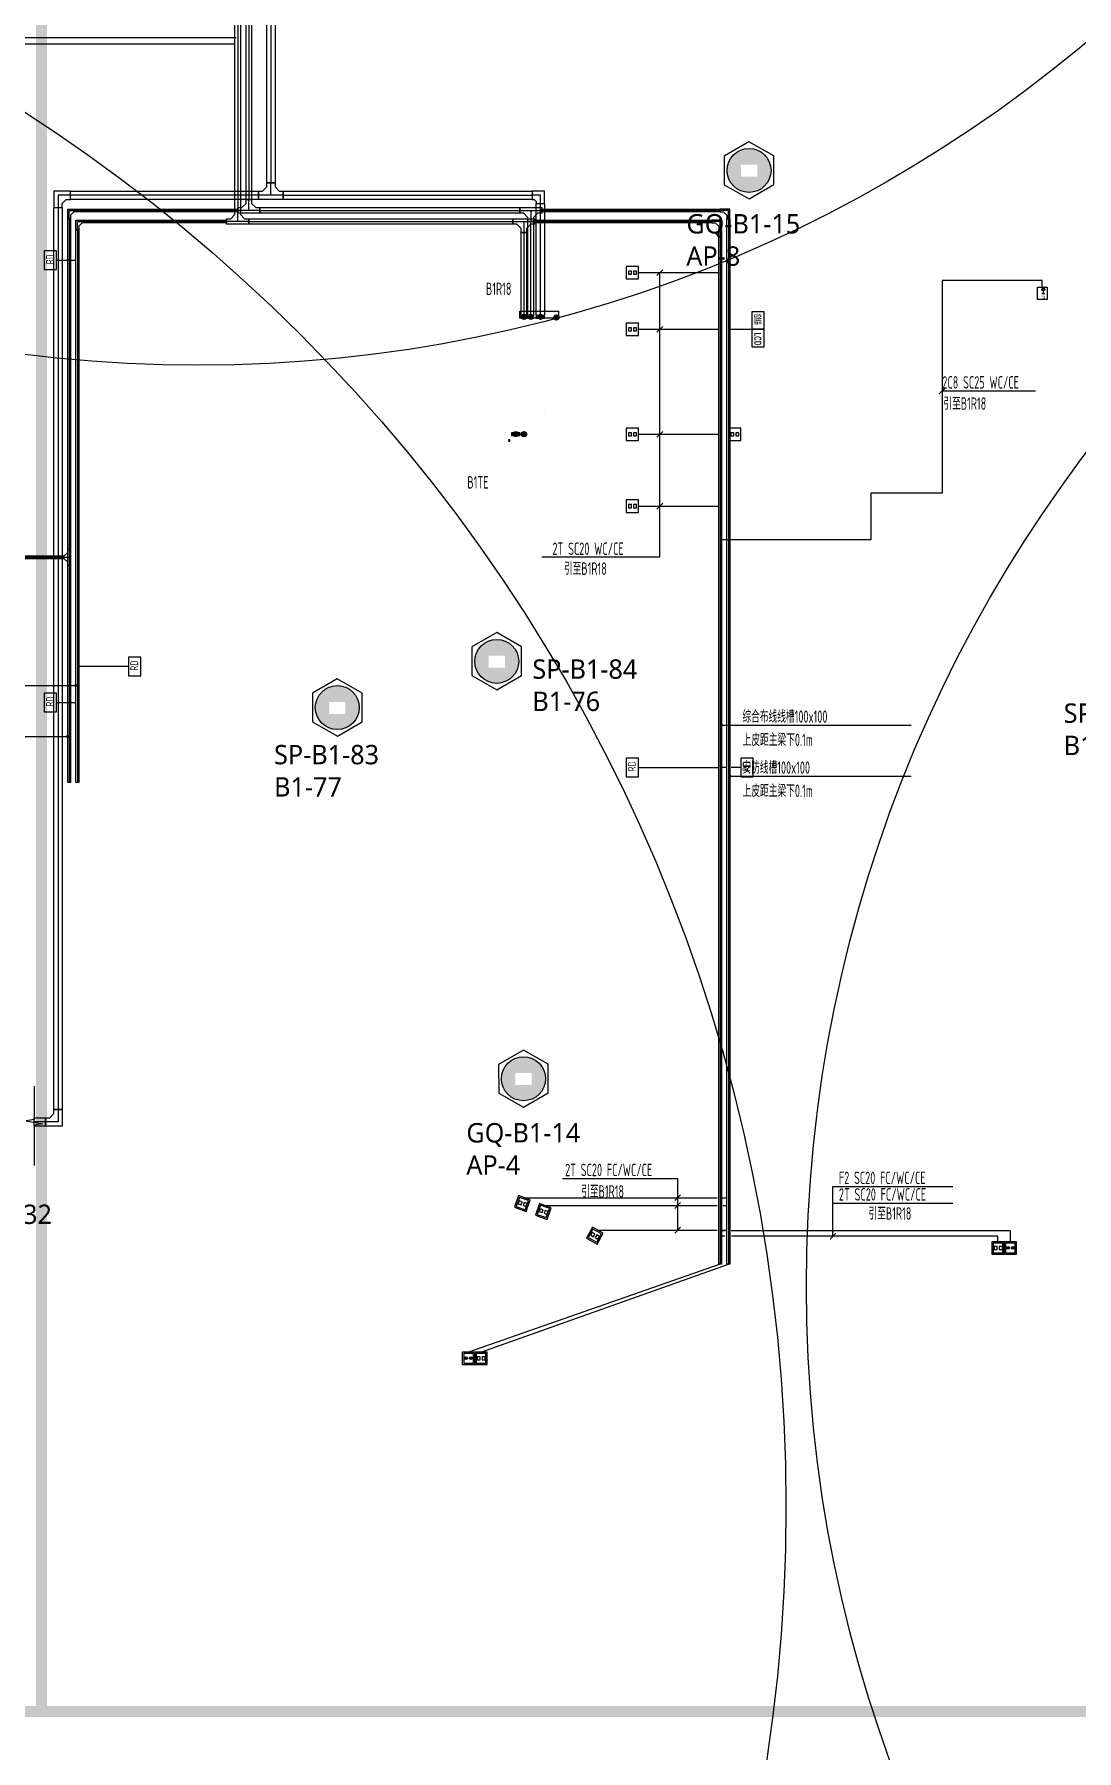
# Model space of a CAD drawing. Extents: x 0 to 3879896, y -114000 to 391286.
# Drawn here: x 2129264 to 2166973, y 127680 to 189771 of the extents above; entities that cross this region are included whole.
import ezdxf

# ---------------------------------------------------------------- set-up
doc = ezdxf.new("R2010")
doc.units = 0
doc.header["$LTSCALE"] = 1000
doc.header["$MEASUREMENT"] = 0
doc.linetypes.add('CONTINOUS', pattern=[0])
doc.linetypes.add('SZGX_a-zzgr$0$DASHDOT2', pattern=[6, 3, -1.5, 0, -1.5])
for name, color, linetype in [('20170912广田意见修改', 1, 'CONTINUOUS'), ('AP', 7, 'CONTINUOUS'), ('Arc_家具布置', 8, 'CONTINUOUS'), ('CABLETRAY_DOTE', 5, 'CONTINUOUS'), ('CABLETRAY_WEAK', 6, 'CONTINUOUS'), ('E-L-LAMP', 11, 'CONTINUOUS'), ('rd-tbk', 1, 'CONTINUOUS'), ('rd-tbn', 7, 'CONTINUOUS'), ('T-BSA TEXT', 7, '485_LINE'), ('T-C-CHANNELS', 30, 'CONTINUOUS'), ('T-DIFFUSE', 1, 'CONTINUOUS'), ('T-I-CHANNELS', 2, 'CONTINUOUS'), ('T-METER DATA', 150, 'C_LINE'), ('T-P-G RDJ', 1, 'CONTINOUS'), ('T-R-INTEGRATE', 1, 'CONTINUOUS'), ('T-SYSTEM', 4, 'CONTINUOUS'), ('T-SYSTEM BLOCK', 4, 'CONTINUOUS'), ('T-TEXT', 7, 'CONTINUOUS'), ('T-TEXT-RD', 3, 'CONTINUOUS'), ('T-TL', 2, 'CONTINUOUS'), ('T-电源线槽', 1, 'CONTINUOUS'), ('T-铁塔', 3, 'CONTINUOUS'), ('WALL', 2, 'CONTINUOUS'), ('WIRE-通讯', 4, 'CONTINUOUS')]:
    doc.layers.add(name, color=color, linetype=linetype)
doc.layers.add('Arc_建筑红线', color=1, linetype='CONTINUOUS', lineweight=40)
doc.styles.add('GBSTYLE', font='gbxwxt.shx', dxfattribs={"width": 0.6, "bigfont": 'gbhzfs.shx'})
doc.styles.add('HZF', font='txtd.shx', dxfattribs={"width": 0.8, "bigfont": 'hztxt.shx'})
doc.styles.get("Standard").update_dxf_attribs({"font": 'GBENOR', "bigfont": 'GBCBIG'})
doc.linetypes.add('485_LINE', pattern='A,25.7,-3.58,["485",Standard,S=2.54,R=0,X=-3.2,Y=-1.27],-3.85', length=33.13)
doc.linetypes.add('C_LINE', pattern='A,25.7,-2.08,["C",Standard,S=2.54,R=0,X=-0.54,Y=-1.27],-2.35', length=30.13)

# ---------------------------------------------------------------- blocks, each defined once
blk = doc.blocks.new('A$C5670352E')
at = {"layer": 'T-TEXT-RD', "color": 3, "style": 'GBSTYLE', "width": 0.7}
for s, p in [('B1R18', (28833, -67563, 0)), ('B1TE', (28160, -74565, 0)), ('B1TE', (28160, -74565, 0))]:
    blk.add_text(s, height=450, dxfattribs=at).set_placement(p)
blk = doc.blocks.new('A$C53DD775B')
at = {"layer": 'T-SYSTEM', "elevation": 0}
for points in [[(29335, -69097, 0, 0, 0), (29833, -68598, 150, 0, 0), (30072, -68359, 0, 0, 0)], [(29585, -69097, 0, 0, 0), (30083, -68598, 150, 0, 0), (30322, -68359, 0, 0, 0)], [(29785, -69097, 0, 0, 0), (30283, -68598, 150, 0, 0), (30522, -68359, 0, 0, 0)], [(29935, -69097, 0, 0, 0), (30433, -68598, 150, 0, 0), (30672, -68359, 0, 0, 0)], [(30513, -69119, 0, 0, 0), (31012, -68620, 150, 0, 0), (31251, -68381, 0, 0, 0)], [(29335, -69097, 0, 0, 0), (28836, -69596, 150, 0, 0), (28597, -69835, 0, 0, 0)], [(29585, -69097, 0, 0, 0), (29086, -69596, 150, 0, 0), (28847, -69835, 0, 0, 0)], [(29785, -69097, 0, 0, 0), (29286, -69596, 150, 0, 0), (29047, -69835, 0, 0, 0)], [(29935, -69097, 0, 0, 0), (29436, -69596, 150, 0, 0), (29197, -69835, 0, 0, 0)], [(29772, -69860, 0, 0, 0), (30271, -69361, 150, 0, 0), (30510, -69122, 0, 0, 0)], [(29039, -73341, 0, 0, 0), (29537, -72843, 150, 0, 0), (29776, -72604, 0, 0, 0)], [(29335, -73343, 0, 0, 0), (29833, -72844, 150, 0, 0), (30072, -72605, 0, 0, 0)], [(28304, -74076, 0, 0, 0), (28803, -73577, 150, 0, 0), (29042, -73338, 0, 0, 0)], [(28605, -74076, 0, 0, 0), (29103, -73578, 150, 0, 0), (29342, -73339, 0, 0, 0)]]:
    blk.add_lwpolyline(points, format="xyseb", dxfattribs=at)
at = {"layer": 'T-SYSTEM', "const_width": 90, "elevation": 0}
for points in [[(29290, -69097, 1), (29380, -69097, 1)], [(29290, -69097, 1), (29380, -69097, 1)], [(29290, -69097, 1), (29380, -69097, 1)], [(29540, -69097, 1), (29630, -69097, 1)], [(29540, -69097, 1), (29630, -69097, 1)], [(29540, -69097, 1), (29630, -69097, 1)], [(29890, -69097, 1), (29980, -69097, 1)], [(29890, -69097, 1), (29980, -69097, 1)], [(29890, -69097, 1), (29980, -69097, 1)], [(30465, -69122, 1), (30555, -69122, 1)], [(30465, -69122, 1), (30555, -69122, 1)], [(30465, -69122, 1), (30555, -69122, 1)], [(28994, -73341, 1), (29084, -73341, 1)], [(28994, -73341, 1), (29084, -73341, 1)], [(28994, -73341, 1), (29084, -73341, 1)], [(29290, -73343, 1), (29380, -73343, 1)], [(29290, -73343, 1), (29380, -73343, 1)], [(29290, -73343, 1), (29380, -73343, 1)]]:
    blk.add_lwpolyline(points, format="xyb", close=True, dxfattribs=at)
at = {"layer": 'T-SYSTEM'}
for centre in [(29335, -69097, 0), (29335, -69097, 0), (29335, -69097, 0), (29585, -69097, 0), (29585, -69097, 0), (29585, -69097, 0), (29935, -69097, 0), (29935, -69097, 0), (29935, -69097, 0), (30510, -69122, 0), (30510, -69122, 0), (30510, -69122, 0), (29039, -73341, 0), (29039, -73341, 0), (29039, -73341, 0), (29335, -73343, 0), (29335, -73343, 0), (29335, -73343, 0)]:
    blk.add_circle(centre, 90, dxfattribs=at)
blk = doc.blocks.new('A$C0C473B77')
at = {"layer": 'T-P-G RDJ', "elevation": 0}
blk.add_lwpolyline([(29185, -68897), (30585, -68897), (30585, -69147), (29185, -69147)], close=True, dxfattribs=at)
blk = doc.blocks.new('DS2')
at = {"layer": 'T-SYSTEM BLOCK'}
for points in [[(-225, -450), (225, -450), (225, 0), (-225, 0)], [(-138, -281), (-26, -281), (-26, -169), (-138, -169)], [(46, -281), (158, -281), (158, -169), (46, -169)]]:
    blk.add_lwpolyline(points, close=True, dxfattribs=at)
blk = doc.blocks.new('T901B')
at = {"layer": 'rd-tbk'}
blk.add_lwpolyline([(-350, 0), (350, 0), (350, 500), (-350, 500)], close=True, dxfattribs=at)
at = {"layer": 'rd-tbn', "color": 7, "style": 'HZF', "width": 0.8}
blk.add_text('LCD', height=250, dxfattribs=at).set_placement((-215, 116))
blk = doc.blocks.new('信息发布网络控制器')
at = {"layer": 'T-DIFFUSE'}
for p, q in [((-420, 600), (-420, 0)), ((420, 600), (-420, 600)), ((-420, 0), (420, 0)), ((420, 0), (420, 600))]:
    blk.add_line(p, q, dxfattribs=at)
at = {"layer": 'T-DIFFUSE', "color": 7, "style": 'GBSTYLE', "width": 0.6}
blk.add_text('控制器', height=300, dxfattribs=at).set_placement((-329, 92))
blk = doc.blocks.new('T-D2T')
at = {"layer": 'T-SYSTEM BLOCK'}
for points in [[(0, 0), (450, 0), (450, 450), (0, 450)], [(50, 50), (400, 50), (400, 400), (50, 400)], [(87, 169), (199, 169), (199, 281), (87, 281)], [(271, 169), (383, 169), (383, 281), (271, 281)]]:
    blk.add_lwpolyline(points, close=True, dxfattribs=at)
blk = doc.blocks.new('GX')
at = {"layer": 'T-R-INTEGRATE'}
h = blk.add_hatch(color=256, dxfattribs=at)
edge = h.paths.add_edge_path()
edge.add_arc((137, 0), 50, 0, 360)
h = blk.add_hatch(color=256, dxfattribs=at)
edge = h.paths.add_edge_path()
edge.add_arc((312, 0), 50, 0, 360)
for p, q in [((400, 175), (50, 175)), ((50, 175), (50, -175)), ((400, -175), (400, 175)), ((50, -175), (400, -175))]:
    blk.add_line(p, q, dxfattribs=at)
blk.add_lwpolyline([(0, -225), (450, -225), (450, 225), (0, 225)], close=True, dxfattribs=at)
for centre in [(137, 0), (312, 0)]:
    blk.add_circle(centre, 50, dxfattribs=at)
blk = doc.blocks.new('E-017')
at = {"layer": 'E-L-LAMP'}
for p, q in [((0, 150), (0, -150)), ((150, -150), (-150, -150))]:
    blk.add_line(p, q, dxfattribs=at)
for radius in [150, 100]:
    blk.add_circle((0, 300), radius, dxfattribs=at)
blk = doc.blocks.new('A$C78FD1D7B')
at = {"layer": 'T-SYSTEM BLOCK'}
blk.add_lwpolyline([(-300, 0), (300, 0), (300, 400), (-300, 400)], close=True, dxfattribs=at)
at = {"layer": 'T-TEXT', "style": 'GBSTYLE', "width": 0.7}
blk.add_text('RD', height=250, dxfattribs=at).set_placement((-129, 88))
blk = doc.blocks.new('A$C7B3708B5')
at = {"layer": 'T-TEXT', "linetype": 'ByBlock'}
h = blk.add_hatch(color=256, dxfattribs=at)
edge = h.paths.add_edge_path()
edge.add_arc((1243, -102307), 37.5, 0, 360)
h = blk.add_hatch(color=256, dxfattribs=at)
edge = h.paths.add_edge_path()
edge.add_arc((943, -104151), 37.5, 0, 360)
h = blk.add_hatch(color=256, dxfattribs=at)
edge = h.paths.add_edge_path()
edge.add_arc((24594, -103746), 37.5, 0, 360)
h = blk.add_hatch(color=256, dxfattribs=at)
edge = h.paths.add_edge_path()
edge.add_arc((24894, -105590), 37.5, 0, 360)
at = {"layer": 'CABLETRAY_DOTE', "linetype": 'ByBlock'}
for p, q in [((8294, -44570), (8294, -84120)), ((8294, -84570), (8294, -84120)), ((1043, -84570), (593, -84570)), ((593, -84570), (593, -85020)), ((593, -85020), (593, -117643)), ((7844, -84570), (1043, -84570)), ((8744, -84570), (7844, -84570)), ((8744, -84570), (17744, -84570)), ((18044, -84570), (17744, -84570)), ((18044, -84870), (18044, -84570)), ((18044, -88920), (18044, -84870)), ((593, -117643), (593, -118093)), ((143, -118093), (-264, -118093)), ((593, -118093), (143, -118093))]:
    blk.add_line(p, q, dxfattribs=at)
at = {"layer": 'CABLETRAY_DOTE'}
for p, q in [((7494, -45220), (7494, -84720)), ((7094, -45620), (7094, -85120)), ((7494, -85120), (7494, -84720)), ((993, -85420), (993, -85120)), ((993, -85120), (1293, -85120)), ((993, -85420), (993, -105820)), ((7094, -85120), (1293, -85120)), ((1293, -85820), (1293, -85520)), ((1293, -85520), (1593, -85520)), ((6694, -85520), (1593, -85520)), ((7494, -85520), (6694, -85520)), ((7094, -85520), (7094, -85120)), ((7894, -85120), (7094, -85120)), ((7494, -85520), (17044, -85520)), ((7894, -85120), (17294, -85120)), ((17044, -85520), (17844, -85520)), ((17294, -85120), (18094, -85120)), ((17444, -85520), (17444, -85920)), ((17694, -85120), (17694, -85520)), ((17694, -88920), (17694, -85520)), ((17844, -85520), (24244, -85520)), ((18094, -85120), (24544, -85120)), ((24544, -85520), (24244, -85520)), ((24844, -85120), (24544, -85120)), ((24544, -85820), (24544, -85520)), ((24844, -85420), (24844, -85120)), ((24844, -85420), (24844, -123243)), ((1293, -85820), (1293, -105820)), ((17444, -85920), (17444, -88920)), ((24544, -85820), (24544, -123243)), ((16894, -93616), (16894, -93616))]:
    blk.add_line(p, q, dxfattribs=at)
at = {"layer": 'CABLETRAY_WEAK'}
for p, q in [((7394, -84720), (7394, -45220)), ((7594, -45220), (7594, -84720)), ((7094, -85220), (7094, -85020)), ((7094, -85020), (7244, -85020)), ((7244, -85020), (7394, -84870)), ((7594, -84720), (7394, -84720)), ((7394, -84870), (7394, -84720)), ((7394, -84720), (7594, -84720)), ((7594, -84720), (7594, -84870)), ((7594, -84870), (7744, -85020)), ((7744, -85020), (7894, -85020)), ((7894, -85220), (7894, -85020)), ((7894, -85020), (17294, -85020)), ((7894, -85020), (7894, -85220)), ((17294, -85020), (17294, -85220)), ((17294, -85020), (18094, -85020)), ((17294, -85220), (17294, -85020)), ((18094, -85020), (18094, -85220)), ((943, -85420), (943, -85070)), ((943, -85070), (1293, -85070)), ((943, -105820), (943, -85420)), ((943, -85420), (1043, -85420)), ((1043, -85420), (943, -85420)), ((1168, -85170), (1043, -85295)), ((1043, -85295), (1043, -85420)), ((1043, -85420), (1043, -105820)), ((1293, -85170), (1168, -85170)), ((1293, -85170), (1293, -85070)), ((1293, -85070), (7094, -85070)), ((1293, -85070), (1293, -85170)), ((7094, -85170), (1293, -85170)), ((7094, -85070), (7094, -85170)), ((7894, -85220), (7094, -85220)), ((17294, -85220), (7894, -85220)), ((17444, -85220), (17294, -85220)), ((17594, -85370), (17444, -85220)), ((17594, -85520), (17594, -85370)), ((17594, -85520), (17794, -85520)), ((17594, -88920), (17594, -85520)), ((17794, -85520), (17594, -85520)), ((17944, -85220), (17794, -85370)), ((17794, -85370), (17794, -85520)), ((17794, -85520), (17794, -88920)), ((18094, -85220), (17944, -85220)), ((18094, -85170), (18094, -85070)), ((18094, -85070), (24544, -85070)), ((24544, -85170), (18094, -85170)), ((24544, -85070), (24544, -85170)), ((24894, -85070), (24544, -85070)), ((24544, -85070), (24544, -85170)), ((24544, -85170), (24669, -85170)), ((24669, -85170), (24794, -85295)), ((24794, -85295), (24794, -85420)), ((24794, -123243), (24794, -85420)), ((24794, -85420), (24894, -85420)), ((24794, -85420), (24894, -85420)), ((24894, -85420), (24894, -85070)), ((24894, -85420), (24894, -123243)), ((17794, -88920, 0), (17594, -89020, 0)), ((17594, -88920, 0), (17794, -89020, 0)), ((17794, -88920), (17594, -88920)), ((1043, -105820), (943, -105820)), ((24894, -123243), (24794, -123243))]:
    blk.add_line(p, q, dxfattribs=at)
at = {"layer": 'CABLETRAY_WEAK', "elevation": 0}
blk.add_lwpolyline([(17594, -89020), (17794, -89020), (17794, -88920), (17594, -88920)], close=True, dxfattribs=at)
at = {"layer": 'T-C-CHANNELS'}
for p, q in [((16994, -93266, 0), (17294, -93166, 0)), ((16994, -93166, 0), (17294, -93266, 0))]:
    blk.add_line(p, q, dxfattribs=at)
at = {"layer": 'T-C-CHANNELS', "elevation": 0}
blk.add_lwpolyline([(16994, -93166), (16994, -93266), (17294, -93266), (17294, -93166)], close=True, dxfattribs=at)
at = {"layer": 'T-I-CHANNELS'}
for p, q in [((6994, -85120), (6994, -45620)), ((7194, -45620), (7194, -85120)), ((1243, -85820), (1243, -85470)), ((1243, -85470), (1593, -85470)), ((1468, -85570), (1343, -85695)), ((1593, -85570), (1468, -85570)), ((1593, -85570), (1593, -85470)), ((1593, -85470), (6694, -85470)), ((1593, -85470), (1593, -85570)), ((6694, -85570), (1593, -85570)), ((6694, -85620), (6694, -85420)), ((6694, -85420), (6844, -85420)), ((6694, -85470), (6694, -85570)), ((7494, -85620), (6694, -85620)), ((6844, -85420), (6994, -85270)), ((7194, -85120), (6994, -85120)), ((6994, -85270), (6994, -85120)), ((6994, -85120), (7194, -85120)), ((7194, -85120), (7194, -85270)), ((7194, -85270), (7344, -85420)), ((7344, -85420), (7494, -85420)), ((7494, -85620), (7494, -85420)), ((7494, -85420), (17044, -85420)), ((7494, -85420), (7494, -85620)), ((17044, -85620), (7494, -85620)), ((17044, -85420), (17044, -85620)), ((17044, -85420), (17844, -85420)), ((17044, -85620), (17044, -85420)), ((17194, -85620), (17044, -85620)), ((17344, -85770), (17194, -85620)), ((17694, -85620), (17544, -85770)), ((17844, -85620), (17694, -85620)), ((17844, -85420), (17844, -85620)), ((17844, -85570), (17844, -85470)), ((17844, -85470), (24244, -85470)), ((24244, -85570), (17844, -85570)), ((24244, -85470), (24244, -85570)), ((24594, -85470), (24244, -85470)), ((24244, -85470), (24244, -85570)), ((24244, -85570), (24369, -85570)), ((24369, -85570), (24494, -85695)), ((24594, -85820), (24594, -85470)), ((1243, -105820), (1243, -85820)), ((1243, -85820), (1343, -85820)), ((1343, -85820), (1243, -85820)), ((1343, -85695), (1343, -85820)), ((1343, -85820), (1343, -105820)), ((17344, -85920), (17344, -85770)), ((17344, -88920), (17344, -85920)), ((17344, -85920), (17544, -85920)), ((17544, -85920), (17344, -85920)), ((17544, -85770), (17544, -85920)), ((17544, -85920), (17544, -88920)), ((24494, -85695), (24494, -85820)), ((24494, -123243), (24494, -85820)), ((24494, -85820), (24594, -85820)), ((24494, -85820), (24594, -85820)), ((24594, -85820), (24594, -123243)), ((17544, -88920, 0), (17344, -89020, 0)), ((17344, -88920, 0), (17544, -89020, 0)), ((17544, -88920), (17344, -88920)), ((17344, -93266, 0), (17544, -93166, 0)), ((17344, -93166, 0), (17544, -93266, 0)), ((1343, -105820), (1243, -105820)), ((24594, -123243), (24494, -123243))]:
    blk.add_line(p, q, dxfattribs=at)
at = {"layer": 'T-I-CHANNELS', "elevation": 0}
for points in [[(17344, -89020), (17544, -89020), (17544, -88920), (17344, -88920)], [(17344, -93166), (17344, -93266), (17544, -93266), (17544, -93166)]]:
    blk.add_lwpolyline(points, close=True, dxfattribs=at)
at = {"layer": 'T-SYSTEM', "elevation": 0}
for points in [[(17444, -88970, 0, 0, 0), (17942, -88471, 150, 0, 0), (18181, -88232, 0, 0, 0)], [(17694, -88970, 0, 0, 0), (18192, -88471, 150, 0, 0), (18431, -88232, 0, 0, 0)], [(17894, -88970, 0, 0, 0), (18392, -88471, 150, 0, 0), (18631, -88232, 0, 0, 0)], [(18044, -88970, 0, 0, 0), (18542, -88471, 150, 0, 0), (18781, -88232, 0, 0, 0)], [(18622, -88992, 0, 0, 0), (19121, -88493, 150, 0, 0), (19360, -88254, 0, 0, 0)], [(17444, -88970, 0, 0, 0), (16945, -89469, 150, 0, 0), (16706, -89708, 0, 0, 0)], [(17694, -88970, 0, 0, 0), (17195, -89469, 150, 0, 0), (16956, -89708, 0, 0, 0)], [(17894, -88970, 0, 0, 0), (17395, -89469, 150, 0, 0), (17156, -89708, 0, 0, 0)], [(18044, -88970, 0, 0, 0), (17545, -89469, 150, 0, 0), (17306, -89708, 0, 0, 0)], [(17881, -89733, 0, 0, 0), (18380, -89234, 150, 0, 0), (18619, -88995, 0, 0, 0)], [(17148, -93214, 0, 0, 0), (17646, -92716, 150, 0, 0), (17885, -92477, 0, 0, 0)], [(17444, -93216, 0, 0, 0), (17942, -92717, 150, 0, 0), (18181, -92478, 0, 0, 0)], [(16413, -93949, 0, 0, 0), (16912, -93450, 150, 0, 0), (17151, -93211, 0, 0, 0)], [(16714, -93949, 0, 0, 0), (17213, -93451, 150, 0, 0), (17452, -93212, 0, 0, 0)]]:
    blk.add_lwpolyline(points, format="xyseb", dxfattribs=at)
at = {"layer": 'T-SYSTEM', "const_width": 90, "elevation": 0}
for points in [[(17399, -88970, 1), (17489, -88970, 1)], [(17399, -88970, 1), (17489, -88970, 1)], [(17399, -88970, 1), (17489, -88970, 1)], [(17649, -88970, 1), (17739, -88970, 1)], [(17649, -88970, 1), (17739, -88970, 1)], [(17649, -88970, 1), (17739, -88970, 1)], [(17999, -88970, 1), (18089, -88970, 1)], [(17999, -88970, 1), (18089, -88970, 1)], [(17999, -88970, 1), (18089, -88970, 1)], [(18574, -88995, 1), (18664, -88995, 1)], [(18574, -88995, 1), (18664, -88995, 1)], [(18574, -88995, 1), (18664, -88995, 1)], [(17103, -93214, 1), (17193, -93214, 1)], [(17103, -93214, 1), (17193, -93214, 1)], [(17103, -93214, 1), (17193, -93214, 1)], [(17399, -93216, 1), (17489, -93216, 1)], [(17399, -93216, 1), (17489, -93216, 1)], [(17399, -93216, 1), (17489, -93216, 1)]]:
    blk.add_lwpolyline(points, format="xyb", close=True, dxfattribs=at)
at = {"layer": 'T-SYSTEM'}
for centre in [(17444, -88970, 0), (17444, -88970, 0), (17444, -88970, 0), (17694, -88970, 0), (17694, -88970, 0), (17694, -88970, 0), (18044, -88970, 0), (18044, -88970, 0), (18044, -88970, 0), (18619, -88995), (18619, -88995), (18619, -88995), (17148, -93214, 0), (17148, -93214, 0), (17148, -93214, 0), (17444, -93216, 0), (17444, -93216, 0), (17444, -93216, 0)]:
    blk.add_circle(centre, 90, dxfattribs=at)
at = {"layer": 'T-TEXT', "linetype": 'ByBlock'}
for p, q in [((-5620, -102307, 0), (1243, -102307, 0)), ((-5620, -104151, 0), (943, -104151, 0)), ((24594, -103746, 0), (31457, -103746, 0)), ((24894, -105590, 0), (31457, -105590, 0))]:
    blk.add_line(p, q, dxfattribs=at)
for centre in [(1243, -102307, 0), (943, -104151, 0), (24594, -103746, 0), (24894, -105590, 0)]:
    blk.add_circle(centre, 37.5, dxfattribs=at)
at = {"layer": 'T-电源线槽', "ltscale": 0.05}
for p, q in [((18594, -89020, 0), (18644, -88970, 0)), ((18594, -88970, 0), (18644, -89020, 0))]:
    blk.add_line(p, q, dxfattribs=at)
at = {"layer": 'T-电源线槽', "linetype": 'ByBlock', "ltscale": 0.05}
for p, q in [((16894, -93416, 0), (16944, -93466, 0)), ((16944, -93416, 0), (16894, -93466, 0))]:
    blk.add_line(p, q, dxfattribs=at)
at = {"layer": 'T-电源线槽', "ltscale": 0.05, "elevation": 0}
blk.add_lwpolyline([(18594, -89020), (18644, -89020), (18644, -88970), (18594, -88970)], close=True, dxfattribs=at)
at = {"layer": 'T-电源线槽', "linetype": 'ByBlock', "ltscale": 0.05, "elevation": 0}
blk.add_lwpolyline([(16894, -93416), (16894, -93466), (16944, -93466), (16944, -93416)], close=True, dxfattribs=at)
at = {"layer": 'T-铁塔', "linetype": 'ByBlock'}
for p, q in [((8144, -84120), (8144, -44570)), ((8444, -44570), (8444, -84120)), ((1043, -84420), (443, -84420)), ((443, -84420), (443, -85020)), ((1043, -84720), (1043, -84420)), ((1043, -84420), (7844, -84420)), ((1043, -84720), (1043, -84420)), ((7844, -84720), (7844, -84420)), ((7844, -84420), (7994, -84420)), ((7844, -84420), (7844, -84720)), ((7994, -84420), (8144, -84270)), ((8444, -84120), (8144, -84120)), ((8144, -84270), (8144, -84120)), ((8144, -84120), (8444, -84120)), ((8444, -84120), (8444, -84270)), ((8444, -84270), (8594, -84420)), ((8594, -84420), (8744, -84420)), ((8744, -84720), (8744, -84420)), ((8744, -84420), (17744, -84420)), ((8744, -84420), (8744, -84720)), ((17744, -84420), (17744, -84720)), ((18194, -84420), (17744, -84420)), ((17744, -84420), (17744, -84720)), ((18194, -84870), (18194, -84420)), ((443, -85020), (743, -85020)), ((443, -117643), (443, -85020)), ((443, -85020), (743, -85020)), ((743, -84870), (893, -84720)), ((743, -85020), (743, -84870)), ((743, -85020), (743, -117643)), ((893, -84720), (1043, -84720)), ((7844, -84720), (1043, -84720)), ((8744, -84720), (7844, -84720)), ((17744, -84720), (8744, -84720)), ((17744, -84720), (17819, -84720)), ((17819, -84720), (17894, -84795)), ((17894, -84795), (17894, -84870)), ((17894, -84870), (18194, -84870)), ((17894, -88920), (17894, -84870)), ((17894, -84870), (18194, -84870)), ((18194, -84870), (18194, -88920)), ((18194, -88920, 0), (17894, -89020, 0)), ((17894, -88920, 0), (18194, -89020, 0)), ((18194, -88920), (17894, -88920)), ((-264, -118243), (-264, -117943)), ((-264, -117943), (143, -117943)), ((143, -117943), (143, -118243)), ((143, -118243), (143, -117943)), ((143, -117943), (293, -117943)), ((293, -117943), (443, -117793)), ((743, -117643), (443, -117643)), ((443, -117793), (443, -117643)), ((443, -117643), (743, -117643)), ((743, -117643), (743, -118243)), ((143, -118243), (-264, -118243)), ((743, -118243), (143, -118243))]:
    blk.add_line(p, q, dxfattribs=at)
at = {"layer": 'T-铁塔', "linetype": 'ByBlock', "elevation": 0}
blk.add_lwpolyline([(17894, -89020), (18194, -89020), (18194, -88920), (17894, -88920)], close=True, dxfattribs=at)
at = {"layer": 'T-TEXT', "linetype": 'ByBlock', "style": 'GBSTYLE', "width": 0.7}
for s, p in [('综合布线线槽100x100', (25352, -103657, 0)), ('上皮距主梁下0.1m', (25360, -104497, 0)), ('安防线槽100x100', (25352, -105501, 0)), ('上皮距主梁下0.1m', (25360, -106342, 0))]:
    blk.add_text(s, height=450, dxfattribs=at).set_placement(p)

msp = doc.modelspace()

# ---------------------------------------------------------------- hatches: boundary and pattern name
at = {"layer": 'WALL', "linetype": 'ByBlock'}
h = msp.add_hatch(dxfattribs=at)
h.set_pattern_fill('ESCHER', color=3)
h.set_pattern_definition([(60, (-722127.8, -2216918.995), (-30.47999999, -7e-09), [27.94, -2.54]), (180, (-722127.8, -2216918.995), (15.24, -26.3964543), [27.94, -2.54]), (300, (-722127.8, -2216918.995), (30.47999999, -7e-09), [27.94, -2.54]), (60, (-722125.26, -2216918.995), (-30.47999999, -7e-09), [5.08, -25.4]), (300, (-722125.26, -2216918.995), (30.47999999, -7e-09), [5.08, -25.4]), (60, (-722129.07, -2216916.795), (-30.47999999, -7e-09), [5.08, -25.4]), (180, (-722129.07, -2216916.795), (15.24, -26.3964543), [5.08, -25.4]), (300, (-722129.07, -2216921.194), (30.47999999, -7e-09), [5.08, -25.4]), (180, (-722129.07, -2216921.194), (15.24, -26.3964543), [5.08, -25.4]), (60, (-722137.96, -2216918.995), (-30.47999999, -7e-09), [5.08, -25.4]), (300, (-722137.96, -2216918.995), (30.47999999, -7e-09), [5.08, -25.4]), (60, (-722122.72, -2216927.793), (-30.47999999, -7e-09), [5.08, -25.4]), (180, (-722122.72, -2216927.793), (15.24, -26.3964543), [5.08, -25.4]), (300, (-722122.72, -2216910.196), (30.47999999, -7e-09), [5.08, -25.4]), (180, (-722122.72, -2216910.196), (15.24, -26.3964543), [5.08, -25.4]), (0, (-722122.72, -2216914.595), (-15.24, 26.3964543), [17.78, -12.7]), (0, (-722122.72, -2216923.394), (-15.24, 26.3964543), [17.78, -12.7]), (120, (-722126.53, -2216912.395), (-30.47999999, 7e-09), [17.78, -12.7]), (120, (-722134.15, -2216916.795), (-30.47999999, 7e-09), [17.78, -12.7]), (240, (-722134.15, -2216921.194), (15.23999999, -26.3964543), [17.78, -12.7]), (240, (-722126.53, -2216925.594), (15.23999999, -26.3964543), [17.78, -12.7])])
h.paths.add_polyline_path([(2154324, 184847.1, 1), (2155915.9, 184847.1, 1)])
h.paths.add_polyline_path([(2155414.3, 185052.1), (2155414.3, 184617.6), (2154826.3, 184617.6), (2154826.3, 185052.1)], flags=16)
h = msp.add_hatch(dxfattribs=at)
h.set_pattern_fill('ESCHER', color=3)
h.set_pattern_definition([(60, (-731254.222, -2234678.447), (-30.47999999, -7e-09), [27.94, -2.54]), (180, (-731254.222, -2234678.447), (15.24, -26.3964543), [27.94, -2.54]), (300, (-731254.222, -2234678.447), (30.47999999, -7e-09), [27.94, -2.54]), (60, (-731251.682, -2234678.447), (-30.47999999, -7e-09), [5.08, -25.4]), (300, (-731251.682, -2234678.447), (30.47999999, -7e-09), [5.08, -25.4]), (60, (-731255.492, -2234676.247), (-30.47999999, -7e-09), [5.08, -25.4]), (180, (-731255.492, -2234676.247), (15.24, -26.3964543), [5.08, -25.4]), (300, (-731255.492, -2234680.646), (30.47999999, -7e-09), [5.08, -25.4]), (180, (-731255.492, -2234680.646), (15.24, -26.3964543), [5.08, -25.4]), (60, (-731264.382, -2234678.447), (-30.47999999, -7e-09), [5.08, -25.4]), (300, (-731264.382, -2234678.447), (30.47999999, -7e-09), [5.08, -25.4]), (60, (-731249.142, -2234687.245), (-30.47999999, -7e-09), [5.08, -25.4]), (180, (-731249.142, -2234687.245), (15.24, -26.3964543), [5.08, -25.4]), (300, (-731249.142, -2234669.648), (30.47999999, -7e-09), [5.08, -25.4]), (180, (-731249.142, -2234669.648), (15.24, -26.3964543), [5.08, -25.4]), (0, (-731249.142, -2234674.047), (-15.24, 26.3964543), [17.78, -12.7]), (0, (-731249.142, -2234682.846), (-15.24, 26.3964543), [17.78, -12.7]), (120, (-731252.952, -2234671.848), (-30.47999999, 7e-09), [17.78, -12.7]), (120, (-731260.572, -2234676.247), (-30.47999999, 7e-09), [17.78, -12.7]), (240, (-731260.572, -2234680.646), (15.23999999, -26.3964543), [17.78, -12.7]), (240, (-731252.952, -2234685.046), (15.23999999, -26.3964543), [17.78, -12.7])])
h.paths.add_polyline_path([(2145197.6, 167087.7, 1), (2146789.5, 167087.7, 1)])
h.paths.add_polyline_path([(2146287.9, 167292.7), (2146287.9, 166858.2), (2145699.9, 166858.2), (2145699.9, 167292.7)], flags=16)
h = msp.add_hatch(dxfattribs=at)
h.set_pattern_fill('ESCHER', color=3)
h.set_pattern_definition([(60, (-737022.355, -2236350.722), (-30.47999999, -7e-09), [27.94, -2.54]), (180, (-737022.355, -2236350.722), (15.24, -26.3964543), [27.94, -2.54]), (300, (-737022.355, -2236350.722), (30.47999999, -7e-09), [27.94, -2.54]), (60, (-737019.815, -2236350.722), (-30.47999999, -7e-09), [5.08, -25.4]), (300, (-737019.815, -2236350.722), (30.47999999, -7e-09), [5.08, -25.4]), (60, (-737023.625, -2236348.522), (-30.47999999, -7e-09), [5.08, -25.4]), (180, (-737023.625, -2236348.522), (15.24, -26.3964543), [5.08, -25.4]), (300, (-737023.625, -2236352.922), (30.47999999, -7e-09), [5.08, -25.4]), (180, (-737023.625, -2236352.922), (15.24, -26.3964543), [5.08, -25.4]), (60, (-737032.515, -2236350.722), (-30.47999999, -7e-09), [5.08, -25.4]), (300, (-737032.515, -2236350.722), (30.47999999, -7e-09), [5.08, -25.4]), (60, (-737017.275, -2236359.52), (-30.47999999, -7e-09), [5.08, -25.4]), (180, (-737017.275, -2236359.52), (15.24, -26.3964543), [5.08, -25.4]), (300, (-737017.275, -2236341.923), (30.47999999, -7e-09), [5.08, -25.4]), (180, (-737017.275, -2236341.923), (15.24, -26.3964543), [5.08, -25.4]), (0, (-737017.275, -2236346.322), (-15.24, 26.3964543), [17.78, -12.7]), (0, (-737017.275, -2236355.12), (-15.24, 26.3964543), [17.78, -12.7]), (120, (-737021.085, -2236344.123), (-30.47999999, 7e-09), [17.78, -12.7]), (120, (-737028.705, -2236348.522), (-30.47999999, 7e-09), [17.78, -12.7]), (240, (-737028.705, -2236352.922), (15.23999999, -26.3964543), [17.78, -12.7]), (240, (-737021.085, -2236357.32), (15.23999999, -26.3964543), [17.78, -12.7])])
h.paths.add_polyline_path([(2139429.4, 165415.4, 1), (2141021.4, 165415.4, 1)])
h.paths.add_polyline_path([(2140519.8, 165620.4), (2140519.8, 165185.9), (2139931.8, 165185.9), (2139931.8, 165620.4)], flags=16)
h = msp.add_hatch(dxfattribs=at)
h.set_pattern_fill('ESCHER', color=3)
h.set_pattern_definition([(60, (-730287.8, -2249778.995), (-30.47999999, -7e-09), [27.94, -2.54]), (180, (-730287.8, -2249778.995), (15.24, -26.3964543), [27.94, -2.54]), (300, (-730287.8, -2249778.995), (30.47999999, -7e-09), [27.94, -2.54]), (60, (-730285.26, -2249778.995), (-30.47999999, -7e-09), [5.08, -25.4]), (300, (-730285.26, -2249778.995), (30.47999999, -7e-09), [5.08, -25.4]), (60, (-730289.07, -2249776.795), (-30.47999999, -7e-09), [5.08, -25.4]), (180, (-730289.07, -2249776.795), (15.24, -26.3964543), [5.08, -25.4]), (300, (-730289.07, -2249781.194), (30.47999999, -7e-09), [5.08, -25.4]), (180, (-730289.07, -2249781.194), (15.24, -26.3964543), [5.08, -25.4]), (60, (-730297.96, -2249778.995), (-30.47999999, -7e-09), [5.08, -25.4]), (300, (-730297.96, -2249778.995), (30.47999999, -7e-09), [5.08, -25.4]), (60, (-730282.72, -2249787.793), (-30.47999999, -7e-09), [5.08, -25.4]), (180, (-730282.72, -2249787.793), (15.24, -26.3964543), [5.08, -25.4]), (300, (-730282.72, -2249770.196), (30.47999999, -7e-09), [5.08, -25.4]), (180, (-730282.72, -2249770.196), (15.24, -26.3964543), [5.08, -25.4]), (0, (-730282.72, -2249774.595), (-15.24, 26.3964543), [17.78, -12.7]), (0, (-730282.72, -2249783.394), (-15.24, 26.3964543), [17.78, -12.7]), (120, (-730286.53, -2249772.395), (-30.47999999, 7e-09), [17.78, -12.7]), (120, (-730294.15, -2249776.795), (-30.47999999, 7e-09), [17.78, -12.7]), (240, (-730294.15, -2249781.194), (15.23999999, -26.3964543), [17.78, -12.7]), (240, (-730286.53, -2249785.594), (15.23999999, -26.3964543), [17.78, -12.7])])
h.paths.add_polyline_path([(2146164, 151987.1, 1), (2147755.9, 151987.1, 1)])
h.paths.add_polyline_path([(2147254.3, 152192.1), (2147254.3, 151757.6), (2146666.3, 151757.6), (2146666.3, 152192.1)], flags=16)

# ---------------------------------------------------------------- linework, layer by layer
at = {"layer": 'Arc_建筑红线', "color": 20, "linetype": 'SZGX_a-zzgr$0$DASHDOT2', "ltscale": 0.2, "const_width": 400, "elevation": 0}
msp.add_lwpolyline([(2129528.4, 303600.5), (2137528.4, 311600.5), (2154948.4, 311600.5), (2154948.4, 325060.5), (2002488.4, 325060.5), (2002488.4, 311600.5), (1884278.4, 311600.5), (1883028.4, 309100.5), (1883028.4, 224070.5), (1988318.4, 224070.5), (1988318.4, 129100.5), (2129528.4, 129100.5), (2129528.4, 303600.5)], dxfattribs=at)
for points in [[(2129528.4, 303600.5), (2137528.4, 311600.5), (2312028.4, 311600.5), (2316028.4, 307876.3), (2316028.4, 298599), (2261028.4, 298599), (2261028.4, 222099), (2276028.4, 222099), (2276028.4, 129100.5), (2129528.4, 129100.5)], [(2218080.4, 129100.5), (1883028.4, 129100.5), (1883028.4, 65100.5), (2218080.4, 65100.5)]]:
    msp.add_lwpolyline(points, close=True, dxfattribs=at)
at = {"layer": 'CABLETRAY_DOTE'}
for p, q in [((2130221.7, 170850.5), (2107456.5, 170850.5)), ((2130521.7, 170850.5), (2130221.7, 170850.5)), ((2130521.7, 171150.5), (2130521.7, 170550.5))]:
    msp.add_line(p, q, dxfattribs=at)
at = {"layer": 'CABLETRAY_WEAK'}
for p, q in [((2107456.5, 170900.5), (2130221.7, 170900.5)), ((2130221.7, 170800.5), (2107456.5, 170800.5)), ((2130221.7, 170800.5), (2130221.7, 170900.5)), ((2130221.7, 170900.5), (2130346.7, 170900.5)), ((2130221.7, 170900.5), (2130221.7, 170800.5)), ((2130346.7, 170800.5), (2130221.7, 170800.5)), ((2130346.7, 170900.5), (2130471.7, 171025.5)), ((2130471.7, 170675.5), (2130346.7, 170800.5)), ((2130471.7, 171025.5), (2130471.7, 171150.5)), ((2130471.7, 171150.5), (2130571.7, 171150.5)), ((2130571.7, 171150.5), (2130571.7, 170550.5)), ((2130471.7, 170550.5), (2130471.7, 170675.5)), ((2130571.7, 170550.5), (2130471.7, 170550.5))]:
    msp.add_line(p, q, dxfattribs=at)
at = {"layer": 'E-L-LAMP', "elevation": 0}
msp.add_lwpolyline([(2165719, 180623.5), (2165719, 180865.3), (2162103.9, 180865.3), (2162103.9, 173173.9), (2159521.4, 173173.9), (2159521.4, 171479.5), (2154130.8, 171479.5)], dxfattribs=at)
msp.add_lwpolyline([(2165552.8, 180176.9), (2165552.8, 180623.5), (2165901.3, 180623.5), (2165901.3, 180176.9)], close=True, dxfattribs=at)
at = {"layer": 'T-BSA TEXT', "linetype": 'ByBlock'}
for p, q in [((2151785.2, 181044.4, 0), (2151997.4, 181256.5, 0)), ((2151891.3, 170851.3, 0), (2151891.3, 181150.5, 0)), ((2151785.2, 178994.4, 0), (2151997.4, 179206.5, 0)), ((2161997.8, 176763.2, 0), (2162210, 176975.3, 0)), ((2162103.9, 176869.2, 0), (2165485.4, 176869.2, 0)), ((2151785.2, 175195.2, 0), (2151997.4, 175407.4, 0)), ((2151785.2, 172595.2, 0), (2151997.4, 172807.4, 0)), ((2151891.3, 170851.3, 0), (2147621.4, 170851.3, 0)), ((2148372, 148377.3, -500), (2152535.9, 148377.3, -500)), ((2152429.9, 147579.1, 0), (2152642, 147791.2, 0)), ((2152535.9, 148377.3, -500), (2152535.9, 146507, 0)), ((2158157.3, 146291.3, 0), (2158157.3, 148092, 0)), ((2158157.3, 148092, 0), (2162487.8, 148092, 0)), ((2152429.9, 147292.7, 0), (2152642, 147504.9, 0)), ((2158157.3, 147492, 0), (2162487.8, 147492, 0)), ((2152429.9, 146400.9, 0), (2152642, 146613, 0)), ((2158051.3, 146185.2, 0), (2158263.4, 146397.4, 0))]:
    msp.add_line(p, q, dxfattribs=at)
at = {"layer": 'T-DIFFUSE', "elevation": 0}
msp.add_lwpolyline([(2154430.8, 179100.5), (2155218.9, 179100.5)], dxfattribs=at)
at = {"layer": 'T-METER DATA', "color": 1, "linetype": 'ByBlock'}
for centre, radius in [((2135196, 227796.6), 50000), ((2096493.2, 136510), 59962.3), ((2207194.5, 144472.7), 50000)]:
    msp.add_circle(centre, radius, dxfattribs=at)
at = {"layer": 'T-R-INTEGRATE', "linetype": 'ByBlock'}
for p, q in [((2130070.5, 181600.5), (2130780.3, 181600.5, 0)), ((2132671, 166901.9, 0), (2130880.3, 166901.9, 0)), ((2130070.5, 165600.5, 0), (2130780.3, 165600.5, 0)), ((2151121.4, 163251.9, 0), (2154030.8, 163251.9, 0)), ((2154280.4, 163252.5, 0), (2154130.8, 163252.5, 0)), ((2154821, 163252.5, 0), (2154476.5, 163252.5, 0)), ((2154071.4, 145277.3, 0), (2144971.4, 142099.7, 0)), ((2145420.6, 142099.7, 0), (2154371.4, 145277.3, 0))]:
    msp.add_line(p, q, dxfattribs=at)
at = {"layer": 'T-R-INTEGRATE'}
for p, q in [((2146996.1, 147685.2, 0), (2153967.2, 147685.2, 0)), ((2147756.2, 147398.8, 0), (2153964.3, 147398.8, 0)), ((2154163.3, 147685.2, 0), (2154321.4, 147685.2, 0)), ((2154170.8, 147398.8, 0), (2154321.4, 147398.8, 0)), ((2149650, 146507, 0), (2153964.4, 146507, 0)), ((2154262.4, 146491.3, 0), (2154121.4, 146491.3, 0)), ((2154248.8, 146291.3, 0), (2154121.4, 146291.3, 0)), ((2154170.8, 146507, 0), (2154321.4, 146507, 0)), ((2164574.9, 146491.3, 0), (2154473, 146491.3, 0)), ((2164125.7, 146291.3, 0), (2154485.8, 146291.3, 0)), ((2164125.7, 146091.3, 0), (2164125.7, 146291.3, 0)), ((2164574.9, 146091.3, 0), (2164574.9, 146491.3, 0))]:
    msp.add_line(p, q, dxfattribs=at)
at = {"layer": 'T-R-INTEGRATE', "elevation": 0}
msp.add_lwpolyline([(2108509.5, 201226.6), (2108348.1, 201226.6), (2108348.1, 189428.8), (2136530.8, 189428.8)], dxfattribs=at)
at = {"layer": 'T-SYSTEM BLOCK', "elevation": 0}
for points in [[(2151121.4, 181150.5), (2154030.8, 181150.5)], [(2151121.4, 179100.5), (2154030.8, 179100.5)], [(2151121.4, 175301.3), (2154030.8, 175301.3)], [(2151121.4, 172701.3), (2154030.8, 172701.3)]]:
    msp.add_lwpolyline(points, dxfattribs=at)
at = {"layer": 'T-TL', "elevation": 0}
msp.add_lwpolyline([(2108737.9, 200552.8), (2108737.9, 189661.4), (2136566.1, 189661.4)], dxfattribs=at)
at = {"layer": 'T-铁塔', "linetype": 'ByBlock', "elevation": 0}
msp.add_lwpolyline([(2129264, 151718.8), (2129264, 150518.8), (2128968.5, 150466.7), (2129559.4, 150362.5), (2129264, 150310.4), (2129264, 148851.1)], dxfattribs=at)
at = {"layer": 'WALL', "color": 3, "linetype": 'ByBlock'}
for points in [[(2156017.9, 184336.3), (2156015.2, 185371.9), (2155117.1, 185887.4), (2154221.5, 185367.3), (2154224.1, 184331.7), (2155122.3, 183816.2)], [(2146891.4, 166576.8), (2146888.8, 167612.4), (2145990.6, 168128), (2145095.1, 167607.9), (2145097.7, 166572.3), (2145995.9, 166056.7)], [(2141123.3, 164904.6), (2141120.7, 165940.2), (2140222.5, 166455.7), (2139327, 165935.6), (2139329.6, 164900), (2140227.8, 164384.5)], [(2147857.9, 151476.3), (2147855.2, 152511.9), (2146957.1, 153027.4), (2146061.5, 152507.3), (2146064.1, 151471.7), (2146962.3, 150956.2)]]:
    msp.add_lwpolyline(points, close=True, dxfattribs=at)
for centre in [(2155119.9, 184847.1), (2145993.5, 167087.7), (2140225.4, 165415.4), (2146959.9, 151987.1)]:
    msp.add_circle(centre, 796, dxfattribs=at)

# ---------------------------------------------------------------- block references
at = {"layer": '20170912广田意见修改'}
msp.add_blockref('A$C7B3708B5', (2129528.4, 268520.4, 0), dxfattribs=at)
at = {"layer": 'Arc_家具布置'}
for name, p in [('A$C53DD775B', (2117646.3, 248650.5, 0)), ('A$C0C473B77', (2117646.3, 248650.5, 0)), ('A$C5670352E', (2116769.8, 247902.9, 0))]:
    msp.add_blockref(name, p, dxfattribs=at)
at = {"layer": 'E-L-LAMP', "xscale": 0.3604166666045785, "yscale": 0.3604166666045785, "zscale": 0.3604166666045785}
msp.add_blockref('E-017', (2165764.4, 180433.7, 0), dxfattribs=at)
at = {"layer": 'T-DIFFUSE', "ltscale": 0.1, "rotation": 270}
for name, p, xscale, yscale, zscale in [('信息发布网络控制器', (2155221.4, 179415.5, 0), 0.75, 0.75, 0.75), ('T901B', (2155218.9, 178783.7, 0), 0.9050000000279397, 0.9050000000279397, 0.9050000000279397)]:
    msp.add_blockref(name, p, dxfattribs=dict(at, xscale=xscale, yscale=yscale, zscale=zscale))
at = {"layer": 'T-R-INTEGRATE', "xscale": 0.9982000000309199, "yscale": 0.9982000000309199, "zscale": 0.9982000000309199}
for p in [(2164350.3, 145866.7, 0), (2144746.8, 141875.1, 0)]:
    msp.add_blockref('GX', p, dxfattribs=at)
at = {"layer": 'T-SYSTEM BLOCK'}
for p in [(2150896.4, 181375.5, 0), (2150896.4, 179324.4, 0), (2150896.4, 175527.7, 0), (2154596.4, 175527.7, 0), (2150896.4, 172925.6, 0)]:
    msp.add_blockref('DS2', p, dxfattribs=at)
at = {"layer": 'T-TL', "linetype": 'ByBlock'}
for p, xscale, yscale, zscale, rotation in [((2146633.2, 147338, 0), 0.9981999999941121, 0.9981999999941121, 0.9981999999941121, 340.2983517410024), ((2147393.3, 147051.6, 0), 0.9981999999941121, 0.9981999999941121, 0.9981999999941121, 340.2983517410024), ((2149236.2, 146222.5, 0), 0.9982000000558584, 0.9982000000558584, 0.9982000000558584, 331.0657261258685)]:
    msp.add_blockref('T-D2T', p, dxfattribs=dict(at, xscale=xscale, yscale=yscale, zscale=zscale, rotation=rotation))
at = {"layer": 'T-TL', "linetype": 'ByBlock', "xscale": 0.9982000000309199, "yscale": 0.9982000000309199, "zscale": 0.9982000000309199}
for p in [(2163901.1, 145642.1, 0), (2145196, 141650.5, 0)]:
    msp.add_blockref('T-D2T', p, dxfattribs=at)
at = {"layer": 'WIRE-通讯', "xscale": 1.125, "yscale": 1.125, "zscale": 1.125, "rotation": 90}
for p in [(2130070.5, 181600.5), (2133121, 166901.9, 0), (2130070.5, 165600.5, 0), (2151121.4, 163251.9, 0), (2155271, 163252.5, 0)]:
    msp.add_blockref('A$C78FD1D7B', p, dxfattribs=at)

# ---------------------------------------------------------------- texts
at = {"layer": 'AP', "color": 3, "char_height": 700, "attachment_point": 1}
for s, width, insert in [('{\\fMicrosoft YaHei|b0|i0|c134|p34;GQ-B1-15\\P\\C1;AP-8}', 4166.283, (2152852, 183267.5)), ('{\\fMicrosoft YaHei|b0|i0|c134|p34;SP-B1-84\\P\\C1;B1-76}', 3709.59, (2147281.6, 167158.2)), ('{\\fMicrosoft YaHei|b0|i0|c134|p34;SP-B1-85\\P\\C1;B1-75}', 3709.59, (2166502.2, 165564.7)), ('{\\fMicrosoft YaHei|b0|i0|c134|p34;SP-B1-83\\P\\C1;B1-77}', 3709.59, (2137938, 164064.4)), ('{\\fMicrosoft YaHei|b0|i0|c134|p34;GQ-B1-14\\P\\C1;AP-4}', 4166.283, (2144893.1, 150383.3)), ('{\\fMicrosoft YaHei|b0|i0|c134|p34;SP-B1-32\\P\\C1;B1-79}', 3709.59, (2126103.9, 147435))]:
    msp.add_mtext_dynamic_manual_height_columns(s, width=width, gutter_width=12.5, heights=[0], dxfattribs=dict(at, insert=insert))
at = {"layer": 'E-L-LAMP', "style": 'GBSTYLE', "width": 0.7}
msp.add_text('x2', height=129.75, rotation=90, dxfattribs=at).set_placement((2165831.4, 180198.4, 0))
at = {"layer": 'T-BSA TEXT', "linetype": 'ByBlock', "style": 'GBSTYLE', "width": 0.7}
for s, p in [('2C8 SC25 WC/CE', (2162112.1, 176955.3, 0)), ('引至B1R18', (2162148.8, 176189.4, 0)), ('2T SC20 WC/CE', (2148008.1, 170937.3, 0)), ('引至B1R18', (2148422.6, 170216.2, 0)), ('2T SC20 FC/WC/CE', (2148465.4, 148463.3, -500)), ('F2 SC20 FC/WC/CE', (2158371.1, 148178, 0)), ('引至B1R18', (2149046.4, 147684.8, -500)), ('2T SC20 FC/WC/CE', (2158371.1, 147578, 0)), ('引至B1R18', (2159441.3, 146888.8, 0))]:
    msp.add_text(s, height=450, dxfattribs=at).set_placement(p)

doc.saveas('drawing.dxf')
